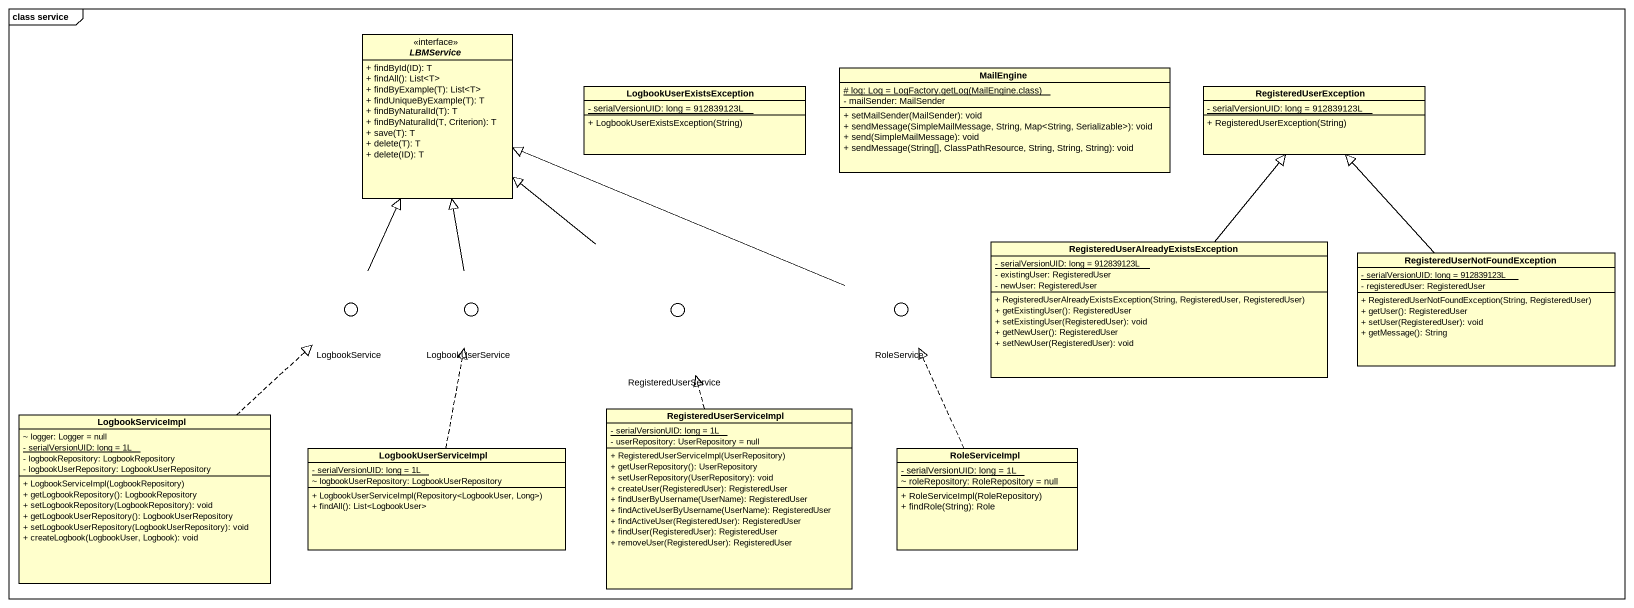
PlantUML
@startuml
mainframe class service
allowmixing
hide circle
hide empty members
skinparam classAttributeIconSize 0
interface LBMService <<interface>> {
  + findById(ID): T
  + findAll(): List<T>
  + findByExample(T): List<T>
  + findUniqueByExample(T): T
  + findByNaturalId(T): T
  + findByNaturalId(T, Criterion): T
  + save(T): T
  + delete(T): T
  + delete(ID): T
}
class LogbookUserExistsException {
  {static} - serialVersionUID: long = 912839123L
  + LogbookUserExistsException(String)
}
class MailEngine {
  {static} {field} # log: Log = LogFactory.getLog(MailEngine.class)
  - mailSender: MailSender
  + setMailSender(MailSender): void
  + sendMessage(SimpleMailMessage, String, Map<String, Serializable>): void
  + send(SimpleMailMessage): void
  + sendMessage(String[], ClassPathResource, String, String, String): void
}
class RegisteredUserException {
  {static} - serialVersionUID: long = 912839123L
  + RegisteredUserException(String)
}
() RegisteredUserService <<interface>>
class "RegisteredUserAlreadyExistsException" as RegisteredUserAlreadyExistsE {
  {static} - serialVersionUID: long = 912839123L
  - existingUser: RegisteredUser
  - newUser: RegisteredUser
  + RegisteredUserAlreadyExistsException(String, RegisteredUser, RegisteredUser)
  + getExistingUser(): RegisteredUser
  + setExistingUser(RegisteredUser): void
  + getNewUser(): RegisteredUser
  + setNewUser(RegisteredUser): void
}
() LogbookService <<interface>>
() LogbookUserService <<interface>>
() RoleService <<interface>>
class "RegisteredUserNotFoundException" as RegisteredUserNotFoundExcept {
  {static} - serialVersionUID: long = 912839123L
  - registeredUser: RegisteredUser
  + RegisteredUserNotFoundException(String, RegisteredUser)
  + getUser(): RegisteredUser
  + setUser(RegisteredUser): void
  + getMessage(): String
}
class LogbookServiceImpl {
  ~ logger: Logger = null
  {static} - serialVersionUID: long = 1L
  - logbookRepository: LogbookRepository
  - logbookUserRepository: LogbookUserRepository
  + LogbookServiceImpl(LogbookRepository)
  + getLogbookRepository(): LogbookRepository
  + setLogbookRepository(LogbookRepository): void
  + getLogbookUserRepository(): LogbookUserRepository
  + setLogbookUserRepository(LogbookUserRepository): void
  + createLogbook(LogbookUser, Logbook): void
}
class RegisteredUserServiceImpl {
  {static} - serialVersionUID: long = 1L
  - userRepository: UserRepository = null
  + RegisteredUserServiceImpl(UserRepository)
  + getUserRepository(): UserRepository
  + setUserRepository(UserRepository): void
  + createUser(RegisteredUser): RegisteredUser
  + findUserByUsername(UserName): RegisteredUser
  + findActiveUserByUsername(UserName): RegisteredUser
  + findActiveUser(RegisteredUser): RegisteredUser
  + findUser(RegisteredUser): RegisteredUser
  + removeUser(RegisteredUser): RegisteredUser
}
class LogbookUserServiceImpl {
  {static} - serialVersionUID: long = 1L
  ~ logbookUserRepository: LogbookUserRepository
  + LogbookUserServiceImpl(Repository<LogbookUser, Long>)
  + findAll(): List<LogbookUser>
}
class RoleServiceImpl {
  {static} - serialVersionUID: long = 1L
  ~ roleRepository: RoleRepository = null
  + RoleServiceImpl(RoleRepository)
  + findRole(String): Role
}
RegisteredUserService -up-|> LBMService
RegisteredUserAlreadyExistsE -up-|> RegisteredUserException
LogbookService -up-|> LBMService
LogbookUserService -up-|> LBMService
RoleService -left-|> LBMService
RegisteredUserNotFoundExcept -up-|> RegisteredUserException
LogbookServiceImpl .up.|> LogbookService
RegisteredUserServiceImpl .up.|> RegisteredUserService
LogbookUserServiceImpl .up.|> LogbookUserService
RoleServiceImpl .up.|> RoleService
@enduml
